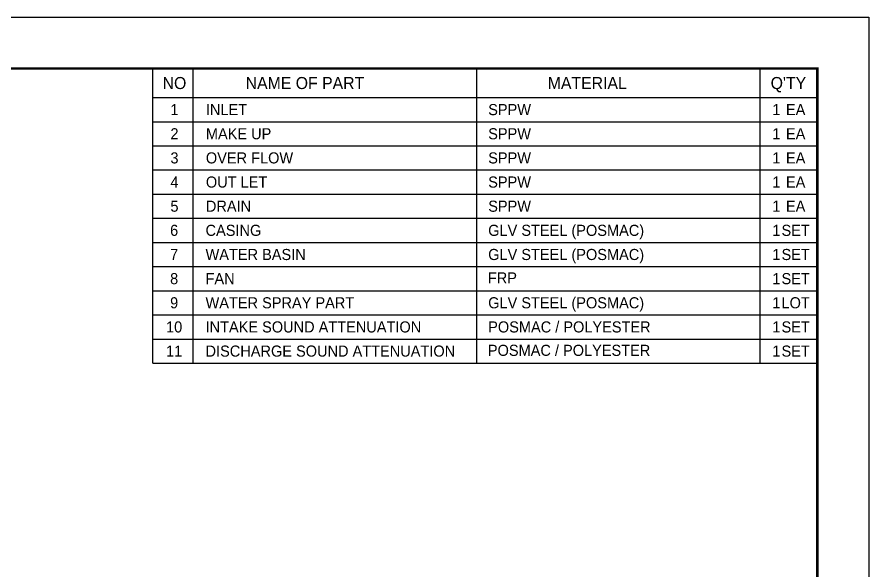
# Model space of a CAD drawing. Header units: millimetres. Extents: x 2280 to 31687, y 1787 to 22582.
# Drawn here: x 20114 to 31687, y 15053 to 22582 of the extents above; entities that cross this region are included whole.
import ezdxf
from ezdxf.enums import TextEntityAlignment as Align

# ---------------------------------------------------------------- set-up
doc = ezdxf.new("R2010")
doc.units = ezdxf.units.MM
for name, color, linetype in [('냉각탑_box', 1, 'Continuous'), ('냉각탑_form', 1, 'Continuous'), ('냉각탑_text', 3, 'Continuous')]:
    doc.layers.add(name, color=color, linetype=linetype)
doc.styles.add('돋움', font='Dotum.ttf')

# ---------------------------------------------------------------- blocks, each defined once
blk = doc.blocks.new('냉각탑form')
at = {"layer": 'Defpoints'}
blk.add_lwpolyline([(0, 297.07), (420.1, 297.07), (420.1, 0), (0, 0)], close=True, dxfattribs=at)
at = {"layer": '냉각탑_form', "const_width": 0.5}
blk.add_lwpolyline([(10, 287.07), (10, 10), (410.1, 10), (410.1, 287.07)], close=True, dxfattribs=at)

msp = doc.modelspace()

# ---------------------------------------------------------------- linework, layer by layer
at = {"layer": '냉각탑_box'}
for p, q in [((22502.6, 21881.4), (22502.6, 17877.2)), ((26356.5, 21881.4), (26356.5, 17877.2)), ((30204.7, 21881.4), (30204.7, 17877.2)), ((21960.8, 21487.6), (30986.5, 21487.6)), ((21960.8, 21159.4), (30986.5, 21159.4)), ((21960.8, 20831.1), (30986.5, 20831.1)), ((21960.8, 20502.9), (30986.5, 20502.9)), ((21960.8, 20174.7), (30986.5, 20174.7)), ((21960.8, 19846.5), (30986.5, 19846.5)), ((21960.8, 19518.3), (30986.5, 19518.3)), ((21960.8, 19190.1), (30986.5, 19190.1)), ((21960.8, 18861.9), (30986.5, 18861.9)), ((21960.8, 18533.7), (30986.5, 18533.7)), ((21960.8, 18205.5), (30986.5, 18205.5)), ((21960.8, 17877.2), (30986.5, 17877.2))]:
    msp.add_line(p, q, dxfattribs=at)
msp.add_lwpolyline([(21960.8, 17877.2), (21960.8, 21881.4), (30986.5, 21881.4), (30986.5, 17877.2)], dxfattribs=at)

# ---------------------------------------------------------------- block references
at = {"layer": '냉각탑_form', "xscale": 70.00000000000001, "yscale": 70.00000000000001, "zscale": 70.00000000000001}
msp.add_blockref('냉각탑form', (2279.5, 1786.5), dxfattribs=at)

# ---------------------------------------------------------------- texts
at = {"layer": '냉각탑_text', "style": '돋움'}
for s, height, p in [('NO', 164.11, (22252.9, 21684.5)), ('NAME OF PART', 164.106, (24025.2, 21684.5)), ('MATERIAL', 164.11, (27860.3, 21684.5)), ("Q'TY", 164.11, (30592.7, 21684.5)), ('1', 151, (22252.9, 21323.5)), ('1', 151, (30428.6, 21323.5)), ('EA', 150.98, (30691.1, 21323.5)), ('2', 151, (22252.9, 20995.3)), ('1', 151, (30428.6, 20995.3)), ('EA', 150.98, (30691.1, 20995.3)), ('3', 151, (22252.9, 20667)), ('1', 151, (30428.6, 20667)), ('EA', 150.98, (30691.1, 20667)), ('4', 151, (22252.9, 20338.8)), ('1', 151, (30428.6, 20338.8)), ('EA', 150.98, (30691.1, 20338.8)), ('5', 151, (22252.9, 20010.6)), ('1', 151, (30428.6, 20010.6)), ('EA', 150.98, (30691.1, 20010.6)), ('6', 151, (22248.6, 19682.4)), ('1', 151, (30428.6, 19682.4)), ('SET', 150.98, (30691.1, 19682.4)), ('7', 151, (22248.6, 19354.2)), ('1', 151, (30428.6, 19354.2)), ('SET', 150.98, (30691.1, 19354.2)), ('8', 151, (22248.6, 19026)), ('1', 151, (30428.6, 19026)), ('SET', 150.98, (30691.1, 19026)), ('9', 151, (22248.6, 18697.8)), ('1', 151, (30428.6, 18697.8)), ('LOT', 150.98, (30691.1, 18697.8)), ('10', 150.98, (22248.6, 18369.6)), ('1', 151, (30428.6, 18369.6)), ('SET', 150.98, (30691.1, 18369.6)), ('11', 150.98, (22248.6, 18041.3)), ('1', 151, (30428.6, 18041.3)), ('SET', 150.98, (30691.1, 18041.3))]:
    msp.add_text(s, height=height, dxfattribs=at).set_placement(p, align=Align.MIDDLE_CENTER)
for s, height, p in [('INLET ', 150.98, (22679.6, 21323.5)), ('SPPW', 150.98, (26514.6, 21323.5)), ('MAKE UP', 150.98, (22679.6, 20995.3)), ('SPPW', 150.98, (26514.6, 20995.3)), ('OVER FLOW', 150.98, (22679.6, 20667)), ('SPPW', 150.98, (26514.6, 20667)), ('OUT LET ', 150.98, (22679.6, 20338.8)), ('SPPW', 150.98, (26514.6, 20338.8)), ('DRAIN', 150.98, (22679.6, 20010.6)), ('SPPW', 150.98, (26514.6, 20010.6)), ('CASING', 150.98, (22675.2, 19682.4)), ('GLV STEEL (POSMAC)', 150.977, (26514.6, 19682.4)), ('WATER BASIN', 150.977, (22675.2, 19354.2)), ('GLV STEEL (POSMAC)', 150.977, (26514.6, 19354.2)), ('FAN', 150.98, (22675.2, 19026)), ('FRP', 150.98, (26510.3, 19036.1)), ('WATER SPRAY PART', 150.977, (22675.2, 18697.8)), ('GLV STEEL (POSMAC)', 150.977, (26514.6, 18697.8)), ('INTAKE SOUND ATTENUATION', 150.977, (22675.2, 18369.6)), ('POSMAC / POLYESTER', 150.977, (26514.6, 18369.6)), ('DISCHARGE SOUND ATTENUATION', 150.977, (22675.2, 18041.3)), ('POSMAC / POLYESTER', 150.977, (26510.3, 18051.4))]:
    msp.add_text(s, height=height, dxfattribs=at).set_placement(p, align=Align.MIDDLE_LEFT)

doc.saveas('drawing.dxf')
